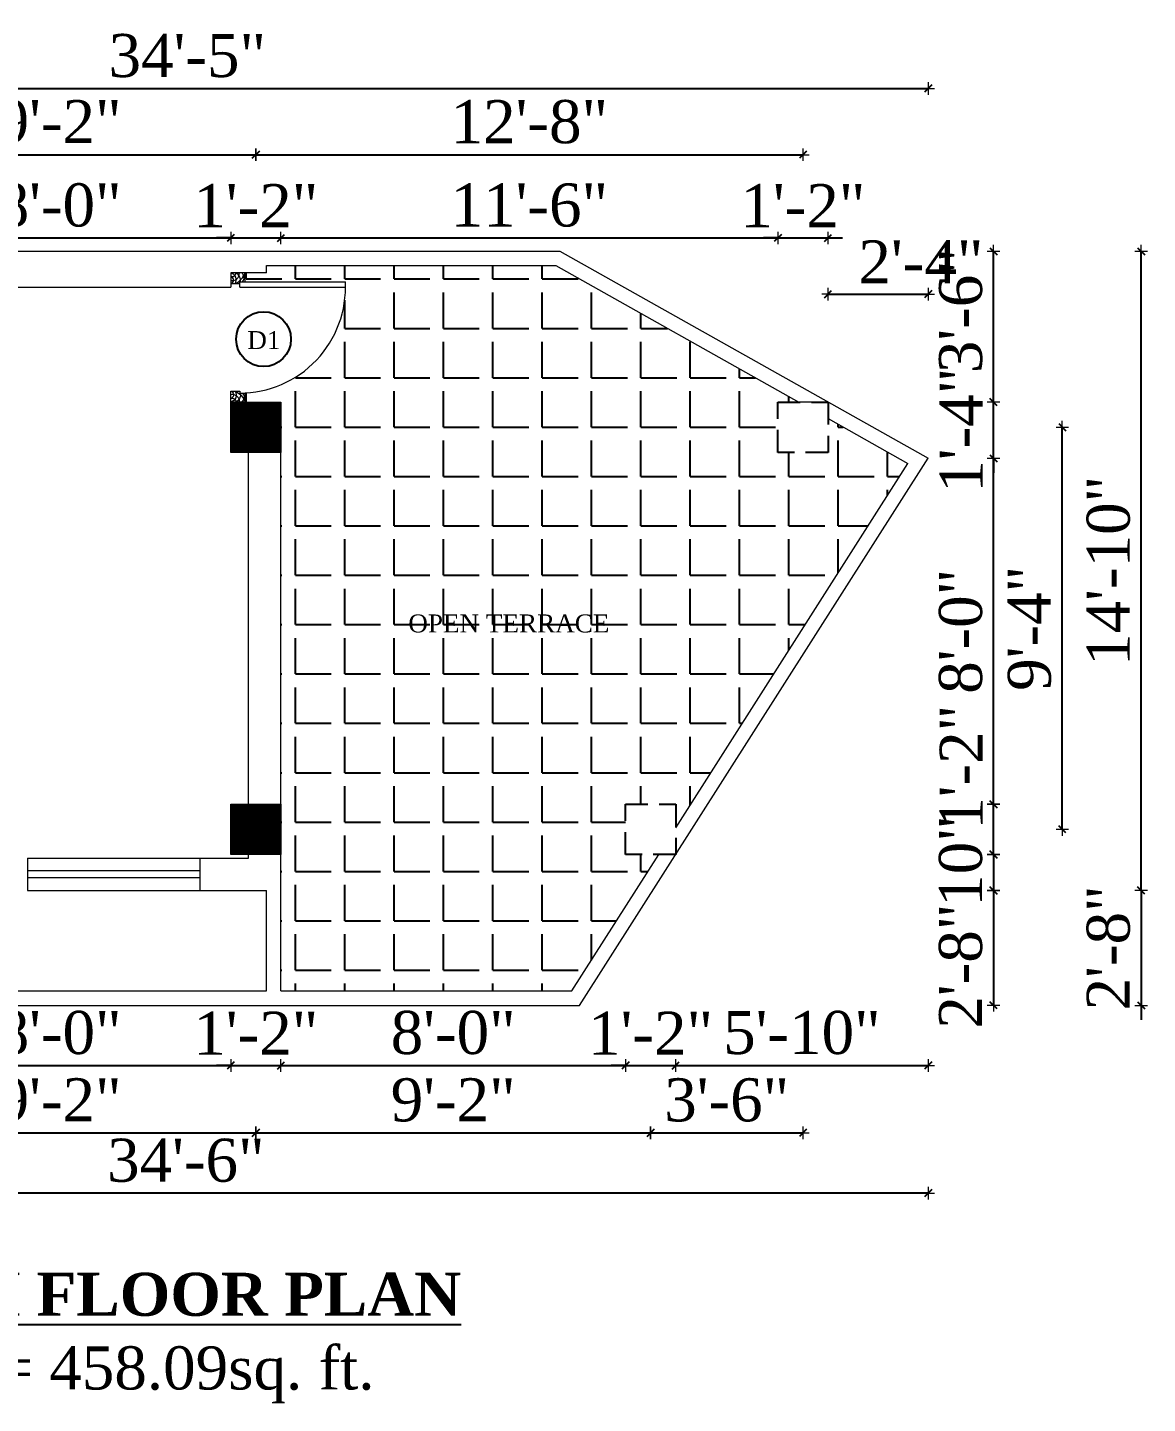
# Model space of a CAD drawing. Header units: inches. Extents: x 4069 to 291496, y -47643 to 12535.
# Drawn here: x 27205.4 to 27517.4, y 1336.8 to 1720 of the extents above; entities that cross this region are included whole.
import ezdxf

# ---------------------------------------------------------------- set-up
doc = ezdxf.new("R2010")
doc.units = ezdxf.units.IN
doc.header["$LTSCALE"] = 5
doc.header["$MEASUREMENT"] = 0
doc.linetypes.add('HIDDEN', pattern=[0.375, 0.25, -0.125])
for name, color, linetype, lineweight in [('A-WALL', 7, 'Continuous', 9), ('Dimension', 7, 'Continuous', 18), ('DOOR', 62, 'Continuous', 0)]:
    doc.layers.add(name, color=color, linetype=linetype, lineweight=lineweight)
doc.layers.add('dim line', color=7, linetype='Continuous', lineweight=15, true_color=0xfab2b2)
doc.layers.add('TEXT', color=6, linetype='Continuous')
doc.layers.add('WALL', color=7, linetype='Continuous')
doc.styles.add('ordinary', font='times.ttf')
doc.dimstyles.new('Copy of 96', dxfattribs={"dimtxt": 7, "dimasz": 4, "dimexe": 0.5, "dimexo": 0.5, "dimgap": 3, "dimtad": 1, "dimdec": 1, "dimzin": 11, "dimdsep": 46, "dimlunit": 4, "dimtxsty": 'ordinary', "dimblk": 'OBLIQUE', "dimcen": 0.09, "dimse1": 1, "dimse2": 1, "dimclrt": 6, "dimazin": 0, "dimtfac": 1, "dimtdec": 1, "dimtix": 1, "dimtmove": 2, "dimatfit": 3, "dimldrblk": 'leader', "dimfxl": 0.5, "dimfxlon": 1, "dimtolj": 1, "dimtzin": 0, "dimarcsym": 0})
pattern_1 = [(45, (2730.27903, 0), (-0.08838834765, 0.08838834765), [])]

# ---------------------------------------------------------------- blocks, each defined once
blk = doc.blocks.new('oblique')
at = {"color": 0, "lineweight": -2}
blk.add_line((0.25, 0.25), (-0.25, -0.25), dxfattribs=at)
at = {"layer": 'dim line', "lineweight": 9}
for p, q in [((-0.4375, 0), (0.4375, 0)), ((0, 0.4375), (0, -0.4375))]:
    blk.add_line(p, q, dxfattribs=at)
blk = doc.blocks.new('*D456')
at = {"layer": 'A-WALL', "color": 0, "lineweight": -2, "ltscale": 5, "transparency": 16777216}
blk.add_line((27166.36, 1430.96), (27261.98, 1430.96), dxfattribs=at)
at = {"layer": 'Defpoints', "color": 0, "ltscale": 5, "transparency": 16777216}
for p in [(27166.36, 1489.72, -58.17), (27261.98, 1489.72, -58.17), (27261.98, 1430.96)]:
    blk.add_point(p, dxfattribs=at)
at = {"layer": 'A-WALL', "color": 0, "lineweight": -2, "ltscale": 5, "transparency": 16777216, "xscale": 4, "yscale": 4, "zscale": 4, "rotation": 180}
blk.add_blockref('oblique', (27166.36, 1430.96), dxfattribs=at)
at = {"layer": 'A-WALL', "color": 0, "lineweight": -2, "ltscale": 5, "transparency": 16777216, "xscale": 4, "yscale": 4, "zscale": 4}
blk.add_blockref('oblique', (27261.98, 1430.96), dxfattribs=at)
at = {"layer": 'A-WALL', "color": 6, "ltscale": 5, "transparency": 16777216, "insert": (27214.17, 1440.07), "char_height": 12, "attachment_point": 5, "style": 'ordinary'}
blk.add_mtext('\\A1;8\'-0"', dxfattribs=at)
blk = doc.blocks.new('_OBLIQUE')
at = {"color": 0, "linetype": 'ByBlock'}
blk.add_line((-0.5, -0.5), (0.5, 0.5), dxfattribs=at)
blk = doc.blocks.new('leader')
at = {"layer": 'Dimension'}
for p, q in [((0, -4.328), (0, 4.328)), ((-4.424, 0), (4.424, 0))]:
    blk.add_line(p, q, dxfattribs=at)
blk = doc.blocks.new('*D457')
at = {"layer": 'A-WALL', "color": 0, "lineweight": -2, "ltscale": 5, "transparency": 16777216}
for p, q in [((27261.98, 1430.96), (27257.98, 1430.96)), ((27261.98, 1430.96), (27275.98, 1430.96)), ((27275.98, 1430.96), (27279.98, 1430.96))]:
    blk.add_line(p, q, dxfattribs=at)
at = {"layer": 'Defpoints', "color": 0, "ltscale": 5, "transparency": 16777216}
for p in [(27261.98, 1489.72, -58.17), (27275.98, 1489.72, -58.17), (27275.98, 1430.96)]:
    blk.add_point(p, dxfattribs=at)
at = {"layer": 'A-WALL', "color": 0, "lineweight": -2, "ltscale": 5, "transparency": 16777216, "xscale": 4, "yscale": 4, "zscale": 4}
blk.add_blockref('oblique', (27261.98, 1430.96), dxfattribs=at)
at = {"layer": 'A-WALL', "color": 0, "lineweight": -2, "ltscale": 5, "transparency": 16777216, "xscale": 4, "yscale": 4, "zscale": 4, "rotation": 180}
blk.add_blockref('oblique', (27275.98, 1430.96), dxfattribs=at)
at = {"layer": 'A-WALL', "color": 6, "ltscale": 5, "transparency": 16777216, "insert": (27268.98, 1439.96), "char_height": 12, "attachment_point": 5, "style": 'ordinary'}
blk.add_mtext('\\A1;1\'-2"', dxfattribs=at)
blk = doc.blocks.new('*D458')
at = {"layer": 'A-WALL', "color": 0, "lineweight": -2, "ltscale": 5, "transparency": 16777216}
blk.add_line((27275.98, 1430.96), (27371.98, 1430.96), dxfattribs=at)
at = {"layer": 'Defpoints', "color": 0, "ltscale": 5, "transparency": 16777216}
for p in [(27275.98, 1489.72, -58.17), (27371.98, 1489.72), (27371.98, 1430.96)]:
    blk.add_point(p, dxfattribs=at)
at = {"layer": 'A-WALL', "color": 0, "lineweight": -2, "ltscale": 5, "transparency": 16777216, "xscale": 4, "yscale": 4, "zscale": 4, "rotation": 180}
blk.add_blockref('oblique', (27275.98, 1430.96), dxfattribs=at)
at = {"layer": 'A-WALL', "color": 0, "lineweight": -2, "ltscale": 5, "transparency": 16777216, "xscale": 4, "yscale": 4, "zscale": 4}
blk.add_blockref('oblique', (27371.98, 1430.96), dxfattribs=at)
at = {"layer": 'A-WALL', "color": 6, "ltscale": 5, "transparency": 16777216, "insert": (27323.98, 1440.07), "char_height": 12, "attachment_point": 5, "style": 'ordinary'}
blk.add_mtext('\\A1;8\'-0"', dxfattribs=at)
blk = doc.blocks.new('*D459')
at = {"layer": 'A-WALL', "color": 0, "lineweight": -2, "ltscale": 5, "transparency": 16777216}
for p, q in [((27371.98, 1430.96), (27367.98, 1430.96)), ((27371.98, 1430.96), (27385.98, 1430.96)), ((27385.98, 1430.96), (27389.98, 1430.96))]:
    blk.add_line(p, q, dxfattribs=at)
at = {"layer": 'Defpoints', "color": 0, "ltscale": 5, "transparency": 16777216}
for p in [(27371.98, 1489.72), (27385.98, 1489.72, -58.17), (27385.98, 1430.96)]:
    blk.add_point(p, dxfattribs=at)
at = {"layer": 'A-WALL', "color": 0, "lineweight": -2, "ltscale": 5, "transparency": 16777216, "xscale": 4, "yscale": 4, "zscale": 4}
blk.add_blockref('oblique', (27371.98, 1430.96), dxfattribs=at)
at = {"layer": 'A-WALL', "color": 0, "lineweight": -2, "ltscale": 5, "transparency": 16777216, "xscale": 4, "yscale": 4, "zscale": 4, "rotation": 180}
blk.add_blockref('oblique', (27385.98, 1430.96), dxfattribs=at)
at = {"layer": 'A-WALL', "color": 6, "ltscale": 5, "transparency": 16777216, "insert": (27378.98, 1439.96), "char_height": 12, "attachment_point": 5, "style": 'ordinary'}
blk.add_mtext('\\A1;1\'-2"', dxfattribs=at)
blk = doc.blocks.new('*D460')
at = {"layer": 'A-WALL', "color": 0, "lineweight": -2, "ltscale": 5, "transparency": 16777216}
blk.add_line((27159.36, 1412.21), (27268.98, 1412.21), dxfattribs=at)
at = {"layer": 'Defpoints', "color": 0, "ltscale": 5, "transparency": 16777216}
for p in [(27159.36, 1496.72, -58.17), (27268.98, 1496.72, -58.17), (27268.98, 1412.21)]:
    blk.add_point(p, dxfattribs=at)
at = {"layer": 'A-WALL', "color": 0, "lineweight": -2, "ltscale": 5, "transparency": 16777216, "xscale": 4, "yscale": 4, "zscale": 4, "rotation": 180}
blk.add_blockref('oblique', (27159.36, 1412.21), dxfattribs=at)
at = {"layer": 'A-WALL', "color": 0, "lineweight": -2, "ltscale": 5, "transparency": 16777216, "xscale": 4, "yscale": 4, "zscale": 4}
blk.add_blockref('oblique', (27268.98, 1412.21), dxfattribs=at)
at = {"layer": 'A-WALL', "color": 6, "ltscale": 5, "transparency": 16777216, "insert": (27214.17, 1421.33), "char_height": 12, "attachment_point": 5, "style": 'ordinary'}
blk.add_mtext('\\A1;9\'-2"', dxfattribs=at)
blk = doc.blocks.new('*D461')
at = {"layer": 'A-WALL', "color": 0, "lineweight": -2, "ltscale": 5, "transparency": 16777216}
blk.add_line((27268.98, 1412.21), (27378.98, 1412.21), dxfattribs=at)
at = {"layer": 'Defpoints', "color": 0, "ltscale": 5, "transparency": 16777216}
for p in [(27268.98, 1496.72, -58.17), (27378.98, 1496.72, -58.17), (27378.98, 1412.21)]:
    blk.add_point(p, dxfattribs=at)
at = {"layer": 'A-WALL', "color": 0, "lineweight": -2, "ltscale": 5, "transparency": 16777216, "xscale": 4, "yscale": 4, "zscale": 4, "rotation": 180}
blk.add_blockref('oblique', (27268.98, 1412.21), dxfattribs=at)
at = {"layer": 'A-WALL', "color": 0, "lineweight": -2, "ltscale": 5, "transparency": 16777216, "xscale": 4, "yscale": 4, "zscale": 4}
blk.add_blockref('oblique', (27378.98, 1412.21), dxfattribs=at)
at = {"layer": 'A-WALL', "color": 6, "ltscale": 5, "transparency": 16777216, "insert": (27323.98, 1421.33), "char_height": 12, "attachment_point": 5, "style": 'ordinary'}
blk.add_mtext('\\A1;9\'-2"', dxfattribs=at)
blk = doc.blocks.new('*D440')
at = {"layer": 'A-WALL', "color": 0, "lineweight": -2, "ltscale": 5, "transparency": 16777216}
blk.add_line((27456.32, 1395.4), (27042.64, 1395.4), dxfattribs=at)
at = {"layer": 'Defpoints', "color": 0, "ltscale": 5, "transparency": 16777216}
for p in [(27456.32, 1600.06, -58), (27042.64, 1489.72, -58.17), (27042.64, 1395.4)]:
    blk.add_point(p, dxfattribs=at)
at = {"layer": 'A-WALL', "color": 0, "lineweight": -2, "ltscale": 5, "transparency": 16777216, "xscale": 4, "yscale": 4, "zscale": 4, "rotation": 180}
blk.add_blockref('oblique', (27042.64, 1395.4), dxfattribs=at)
at = {"layer": 'A-WALL', "color": 0, "lineweight": -2, "ltscale": 5, "transparency": 16777216, "xscale": 4, "yscale": 4, "zscale": 4}
blk.add_blockref('oblique', (27456.32, 1395.4), dxfattribs=at)
at = {"layer": 'A-WALL', "color": 6, "ltscale": 5, "transparency": 16777216, "insert": (27249.48, 1404.51), "char_height": 12, "attachment_point": 5, "style": 'ordinary'}
blk.add_mtext('\\A1;34\'-6"', dxfattribs=at)
blk = doc.blocks.new('*D464')
at = {"layer": 'A-WALL', "color": 0, "lineweight": -2, "ltscale": 5, "transparency": 16777216}
blk.add_line((27166.36, 1661.43), (27261.98, 1661.43), dxfattribs=at)
at = {"layer": 'Defpoints', "color": 0, "ltscale": 5, "transparency": 16777216}
for p in [(27261.98, 1661.43), (27166.36, 1615.72, -58.17), (27261.98, 1615.72, -58.17)]:
    blk.add_point(p, dxfattribs=at)
at = {"layer": 'A-WALL', "color": 0, "lineweight": -2, "ltscale": 5, "transparency": 16777216, "xscale": 4, "yscale": 4, "zscale": 4, "rotation": 180}
blk.add_blockref('oblique', (27166.36, 1661.43), dxfattribs=at)
at = {"layer": 'A-WALL', "color": 0, "lineweight": -2, "ltscale": 5, "transparency": 16777216, "xscale": 4, "yscale": 4, "zscale": 4}
blk.add_blockref('oblique', (27261.98, 1661.43), dxfattribs=at)
at = {"layer": 'A-WALL', "color": 6, "ltscale": 5, "transparency": 16777216, "insert": (27214.17, 1670.53), "char_height": 12, "attachment_point": 5, "style": 'ordinary'}
blk.add_mtext('\\A1;8\'-0"', dxfattribs=at)
blk = doc.blocks.new('*D465')
at = {"layer": 'A-WALL', "color": 0, "lineweight": -2, "ltscale": 5, "transparency": 16777216}
for p, q in [((27261.98, 1661.43), (27257.98, 1661.43)), ((27261.98, 1661.43), (27275.98, 1661.43)), ((27275.98, 1661.43), (27279.98, 1661.43))]:
    blk.add_line(p, q, dxfattribs=at)
at = {"layer": 'Defpoints', "color": 0, "ltscale": 5, "transparency": 16777216}
for p in [(27275.98, 1661.43), (27261.98, 1615.72, -58.17), (27275.98, 1615.72, -58.17)]:
    blk.add_point(p, dxfattribs=at)
at = {"layer": 'A-WALL', "color": 0, "lineweight": -2, "ltscale": 5, "transparency": 16777216, "xscale": 4, "yscale": 4, "zscale": 4}
blk.add_blockref('oblique', (27261.98, 1661.43), dxfattribs=at)
at = {"layer": 'A-WALL', "color": 0, "lineweight": -2, "ltscale": 5, "transparency": 16777216, "xscale": 4, "yscale": 4, "zscale": 4, "rotation": 180}
blk.add_blockref('oblique', (27275.98, 1661.43), dxfattribs=at)
at = {"layer": 'A-WALL', "color": 6, "ltscale": 5, "transparency": 16777216, "insert": (27268.98, 1670.43), "char_height": 12, "attachment_point": 5, "style": 'ordinary'}
blk.add_mtext('\\A1;1\'-2"', dxfattribs=at)
blk = doc.blocks.new('*D442')
at = {"layer": 'A-WALL', "color": 0, "lineweight": -2, "ltscale": 5, "transparency": 16777216}
blk.add_line((27275.98, 1661.43), (27414.43, 1661.43), dxfattribs=at)
at = {"layer": 'Defpoints', "color": 0, "ltscale": 5, "transparency": 16777216}
for p in [(27414.43, 1661.43), (27275.98, 1615.72, -58.17), (27414.43, 1615.72, -58.17)]:
    blk.add_point(p, dxfattribs=at)
at = {"layer": 'A-WALL', "color": 0, "lineweight": -2, "ltscale": 5, "transparency": 16777216, "xscale": 4, "yscale": 4, "zscale": 4, "rotation": 180}
blk.add_blockref('oblique', (27275.98, 1661.43), dxfattribs=at)
at = {"layer": 'A-WALL', "color": 0, "lineweight": -2, "ltscale": 5, "transparency": 16777216, "xscale": 4, "yscale": 4, "zscale": 4}
blk.add_blockref('oblique', (27414.43, 1661.43), dxfattribs=at)
at = {"layer": 'A-WALL', "color": 6, "ltscale": 5, "transparency": 16777216, "insert": (27345.2, 1670.53), "char_height": 12, "attachment_point": 5, "style": 'ordinary'}
blk.add_mtext('\\A1;11\'-6"', dxfattribs=at)
blk = doc.blocks.new('*D466')
at = {"layer": 'A-WALL', "color": 0, "lineweight": -2, "ltscale": 5, "transparency": 16777216}
for p, q in [((27414.43, 1661.43), (27410.43, 1661.43)), ((27414.43, 1661.43), (27428.43, 1661.43)), ((27428.43, 1661.43), (27432.43, 1661.43))]:
    blk.add_line(p, q, dxfattribs=at)
at = {"layer": 'Defpoints', "color": 0, "ltscale": 5, "transparency": 16777216}
for p in [(27428.43, 1661.43), (27414.43, 1615.72, -58.17), (27428.43, 1615.72, -58.17)]:
    blk.add_point(p, dxfattribs=at)
at = {"layer": 'A-WALL', "color": 0, "lineweight": -2, "ltscale": 5, "transparency": 16777216, "xscale": 4, "yscale": 4, "zscale": 4}
blk.add_blockref('oblique', (27414.43, 1661.43), dxfattribs=at)
at = {"layer": 'A-WALL', "color": 0, "lineweight": -2, "ltscale": 5, "transparency": 16777216, "xscale": 4, "yscale": 4, "zscale": 4, "rotation": 180}
blk.add_blockref('oblique', (27428.43, 1661.43), dxfattribs=at)
at = {"layer": 'A-WALL', "color": 6, "ltscale": 5, "transparency": 16777216, "insert": (27421.43, 1670.43), "char_height": 12, "attachment_point": 5, "style": 'ordinary'}
blk.add_mtext('\\A1;1\'-2"', dxfattribs=at)
blk = doc.blocks.new('*D467')
at = {"layer": 'A-WALL', "color": 0, "lineweight": -2, "ltscale": 5, "transparency": 16777216}
blk.add_line((27159.36, 1684.62), (27268.98, 1684.62), dxfattribs=at)
at = {"layer": 'Defpoints', "color": 0, "ltscale": 5, "transparency": 16777216}
for p in [(27268.98, 1684.62), (27159.36, 1608.72, -58.17), (27268.98, 1608.72, -58.17)]:
    blk.add_point(p, dxfattribs=at)
at = {"layer": 'A-WALL', "color": 0, "lineweight": -2, "ltscale": 5, "transparency": 16777216, "xscale": 4, "yscale": 4, "zscale": 4, "rotation": 180}
blk.add_blockref('oblique', (27159.36, 1684.62), dxfattribs=at)
at = {"layer": 'A-WALL', "color": 0, "lineweight": -2, "ltscale": 5, "transparency": 16777216, "xscale": 4, "yscale": 4, "zscale": 4}
blk.add_blockref('oblique', (27268.98, 1684.62), dxfattribs=at)
at = {"layer": 'A-WALL', "color": 6, "ltscale": 5, "transparency": 16777216, "insert": (27214.17, 1693.74), "char_height": 12, "attachment_point": 5, "style": 'ordinary'}
blk.add_mtext('\\A1;9\'-2"', dxfattribs=at)
blk = doc.blocks.new('*D468')
at = {"layer": 'A-WALL', "color": 0, "lineweight": -2, "ltscale": 5, "transparency": 16777216}
blk.add_line((27268.98, 1684.62), (27421.43, 1684.62), dxfattribs=at)
at = {"layer": 'Defpoints', "color": 0, "ltscale": 5, "transparency": 16777216}
for p in [(27421.43, 1684.62), (27268.98, 1608.72, -58.17), (27421.43, 1608.72, -58.17)]:
    blk.add_point(p, dxfattribs=at)
at = {"layer": 'A-WALL', "color": 0, "lineweight": -2, "ltscale": 5, "transparency": 16777216, "xscale": 4, "yscale": 4, "zscale": 4, "rotation": 180}
blk.add_blockref('oblique', (27268.98, 1684.62), dxfattribs=at)
at = {"layer": 'A-WALL', "color": 0, "lineweight": -2, "ltscale": 5, "transparency": 16777216, "xscale": 4, "yscale": 4, "zscale": 4}
blk.add_blockref('oblique', (27421.43, 1684.62), dxfattribs=at)
at = {"layer": 'A-WALL', "color": 6, "ltscale": 5, "transparency": 16777216, "insert": (27345.2, 1693.73), "char_height": 12, "attachment_point": 5, "style": 'ordinary'}
blk.add_mtext('\\A1;12\'-8"', dxfattribs=at)
blk = doc.blocks.new('*D444')
at = {"layer": 'A-WALL', "color": 0, "lineweight": -2, "ltscale": 5, "transparency": 16777216}
blk.add_line((27043.47, 1703.06), (27456.32, 1703.06), dxfattribs=at)
at = {"layer": 'Defpoints', "color": 0, "ltscale": 5, "transparency": 16777216}
for p in [(27456.32, 1703.06), (27043.47, 1615.72, -58.17), (27456.32, 1600.06, -58)]:
    blk.add_point(p, dxfattribs=at)
at = {"layer": 'A-WALL', "color": 0, "lineweight": -2, "ltscale": 5, "transparency": 16777216, "xscale": 4, "yscale": 4, "zscale": 4, "rotation": 180}
blk.add_blockref('oblique', (27043.47, 1703.06), dxfattribs=at)
at = {"layer": 'A-WALL', "color": 0, "lineweight": -2, "ltscale": 5, "transparency": 16777216, "xscale": 4, "yscale": 4, "zscale": 4}
blk.add_blockref('oblique', (27456.32, 1703.06), dxfattribs=at)
at = {"layer": 'A-WALL', "color": 6, "ltscale": 5, "transparency": 16777216, "insert": (27249.89, 1712.16), "char_height": 12, "attachment_point": 5, "style": 'ordinary'}
blk.add_mtext('\\A1;34\'-5"', dxfattribs=at)
blk = doc.blocks.new('*D470')
at = {"layer": 'A-WALL', "color": 0, "lineweight": -2, "ltscale": 5, "transparency": 16777216}
blk.add_line((27428.43, 1645.77), (27456.32, 1645.77), dxfattribs=at)
at = {"layer": 'Defpoints', "color": 0, "ltscale": 5, "transparency": 16777216}
for p in [(27456.32, 1645.77), (27428.43, 1615.72, -58.17), (27456.32, 1600.06)]:
    blk.add_point(p, dxfattribs=at)
at = {"layer": 'A-WALL', "color": 0, "lineweight": -2, "ltscale": 5, "transparency": 16777216, "xscale": 4, "yscale": 4, "zscale": 4, "rotation": 180}
blk.add_blockref('oblique', (27428.43, 1645.77), dxfattribs=at)
at = {"layer": 'A-WALL', "color": 0, "lineweight": -2, "ltscale": 5, "transparency": 16777216, "xscale": 4, "yscale": 4, "zscale": 4}
blk.add_blockref('oblique', (27456.32, 1645.77), dxfattribs=at)
at = {"layer": 'A-WALL', "color": 6, "ltscale": 5, "transparency": 16777216, "insert": (27454.31, 1654.77), "char_height": 12, "attachment_point": 5, "style": 'ordinary'}
blk.add_mtext('\\A1;2\'-4"', dxfattribs=at)
blk = doc.blocks.new('*D471')
at = {"layer": 'A-WALL', "color": 0, "lineweight": -2, "ltscale": 5, "transparency": 16777216}
blk.add_line((27385.98, 1430.96), (27456.32, 1430.96), dxfattribs=at)
at = {"layer": 'Defpoints', "color": 0, "ltscale": 5, "transparency": 16777216}
for p in [(27456.32, 1600.06, -116.34), (27385.98, 1489.72, -58.17), (27456.32, 1430.96)]:
    blk.add_point(p, dxfattribs=at)
at = {"layer": 'A-WALL', "color": 0, "lineweight": -2, "ltscale": 5, "transparency": 16777216, "xscale": 4, "yscale": 4, "zscale": 4, "rotation": 180}
blk.add_blockref('oblique', (27385.98, 1430.96), dxfattribs=at)
at = {"layer": 'A-WALL', "color": 0, "lineweight": -2, "ltscale": 5, "transparency": 16777216, "xscale": 4, "yscale": 4, "zscale": 4}
blk.add_blockref('oblique', (27456.32, 1430.96), dxfattribs=at)
at = {"layer": 'A-WALL', "color": 6, "ltscale": 5, "transparency": 16777216, "insert": (27421.15, 1440.07), "char_height": 12, "attachment_point": 5, "style": 'ordinary'}
blk.add_mtext('\\A1;5\'-10"', dxfattribs=at)
blk = doc.blocks.new('*D429')
at = {"layer": 'A-WALL', "color": 0, "lineweight": -2, "ltscale": 5, "transparency": 16777216}
blk.add_line((27474.52, 1489.72), (27474.52, 1503.72), dxfattribs=at)
at = {"layer": 'Defpoints', "color": 0, "ltscale": 5, "transparency": 16777216}
for p in [(27385.98, 1503.72, -58.17), (27474.52, 1503.72), (27385.98, 1489.72, -58.17)]:
    blk.add_point(p, dxfattribs=at)
at = {"layer": 'A-WALL', "color": 0, "lineweight": -2, "ltscale": 5, "transparency": 16777216, "xscale": 4, "yscale": 4, "zscale": 4}
for p, rotation in [((27474.52, 1503.72), 90), ((27474.52, 1489.72), 270)]:
    blk.add_blockref('oblique', p, dxfattribs=dict(at, rotation=rotation))
at = {"layer": 'A-WALL', "color": 6, "ltscale": 5, "transparency": 16777216, "insert": (27465.52, 1514.02), "char_height": 12, "attachment_point": 5, "rotation": 90, "style": 'ordinary'}
blk.add_mtext('\\A1;1\'-2"', dxfattribs=at)
blk = doc.blocks.new('*D430')
at = {"layer": 'A-WALL', "color": 0, "lineweight": -2, "ltscale": 5, "transparency": 16777216}
blk.add_line((27515.69, 1479.72), (27515.69, 1657.72), dxfattribs=at)
at = {"layer": 'Defpoints', "color": 0, "ltscale": 5, "transparency": 16777216}
for p in [(27353.65, 1657.72, -58.17), (27515.69, 1657.72), (27379.6, 1479.72, -58.17)]:
    blk.add_point(p, dxfattribs=at)
at = {"layer": 'A-WALL', "color": 0, "lineweight": -2, "ltscale": 5, "transparency": 16777216, "xscale": 4, "yscale": 4, "zscale": 4}
for p, rotation in [((27515.69, 1657.72), 90), ((27515.69, 1479.72), 270)]:
    blk.add_blockref('oblique', p, dxfattribs=dict(at, rotation=rotation))
at = {"layer": 'A-WALL', "color": 6, "ltscale": 5, "transparency": 16777216, "insert": (27506.59, 1568.72), "char_height": 12, "attachment_point": 5, "rotation": 90, "style": 'ordinary'}
blk.add_mtext('\\A1;14\'-10"', dxfattribs=at)
blk = doc.blocks.new('*D431')
at = {"layer": 'A-WALL', "color": 0, "lineweight": -2, "ltscale": 5, "transparency": 16777216}
blk.add_line((27474.52, 1503.72), (27474.52, 1600.06), dxfattribs=at)
at = {"layer": 'Defpoints', "color": 0, "ltscale": 5, "transparency": 16777216}
for p in [(27456.32, 1600.06, -116.34), (27474.52, 1600.06), (27385.98, 1503.72, -58.17)]:
    blk.add_point(p, dxfattribs=at)
at = {"layer": 'A-WALL', "color": 0, "lineweight": -2, "ltscale": 5, "transparency": 16777216, "xscale": 4, "yscale": 4, "zscale": 4}
for p, rotation in [((27474.52, 1600.06), 90), ((27474.52, 1503.72), 270)]:
    blk.add_blockref('oblique', p, dxfattribs=dict(at, rotation=rotation))
at = {"layer": 'A-WALL', "color": 6, "ltscale": 5, "transparency": 16777216, "insert": (27465.42, 1551.89), "char_height": 12, "attachment_point": 5, "rotation": 90, "style": 'ordinary'}
blk.add_mtext('\\A1;8\'-0"', dxfattribs=at)
blk = doc.blocks.new('*D432')
at = {"layer": 'A-WALL', "color": 0, "lineweight": -2, "ltscale": 5, "transparency": 16777216}
for p, q in [((27474.52, 1615.72), (27474.52, 1619.72)), ((27474.52, 1600.06), (27474.52, 1615.72)), ((27474.52, 1600.06), (27474.52, 1596.06))]:
    blk.add_line(p, q, dxfattribs=at)
at = {"layer": 'Defpoints', "color": 0, "ltscale": 5, "transparency": 16777216}
for p in [(27428.43, 1615.72, -58.17), (27474.52, 1615.72), (27456.32, 1600.06, -116.34)]:
    blk.add_point(p, dxfattribs=at)
at = {"layer": 'A-WALL', "color": 0, "lineweight": -2, "ltscale": 5, "transparency": 16777216, "xscale": 4, "yscale": 4, "zscale": 4}
for p, rotation in [((27474.52, 1615.72), 270), ((27474.52, 1600.06), 90)]:
    blk.add_blockref('oblique', p, dxfattribs=dict(at, rotation=rotation))
at = {"layer": 'A-WALL', "color": 6, "ltscale": 5, "transparency": 16777216, "insert": (27465.52, 1607.89), "char_height": 12, "attachment_point": 5, "rotation": 90, "style": 'ordinary'}
blk.add_mtext('\\A1;1\'-4"', dxfattribs=at)
blk = doc.blocks.new('*D433')
at = {"layer": 'A-WALL', "color": 0, "lineweight": -2, "ltscale": 5, "transparency": 16777216}
blk.add_line((27474.52, 1489.72), (27474.52, 1479.72), dxfattribs=at)
at = {"layer": 'Defpoints', "color": 0, "ltscale": 5, "transparency": 16777216}
for p in [(27385.98, 1489.72, -58.17), (27379.6, 1479.72, -58), (27474.52, 1479.72)]:
    blk.add_point(p, dxfattribs=at)
at = {"layer": 'A-WALL', "color": 0, "lineweight": -2, "ltscale": 5, "transparency": 16777216, "xscale": 4, "yscale": 4, "zscale": 4}
for p, rotation in [((27474.52, 1489.72), 90), ((27474.52, 1479.72), 270)]:
    blk.add_blockref('oblique', p, dxfattribs=dict(at, rotation=rotation))
at = {"layer": 'A-WALL', "color": 6, "ltscale": 5, "transparency": 16777216, "insert": (27465.42, 1487.91), "char_height": 12, "attachment_point": 5, "rotation": 90, "style": 'ordinary'}
blk.add_mtext('\\A1;10"', dxfattribs=at)
blk = doc.blocks.new('*D435')
at = {"layer": 'A-WALL', "color": 0, "lineweight": -2, "ltscale": 5, "transparency": 16777216}
blk.add_line((27493.7, 1496.72), (27493.7, 1608.72), dxfattribs=at)
at = {"layer": 'Defpoints', "color": 0, "ltscale": 5, "transparency": 16777216}
for p in [(27421.43, 1608.72, -58.17), (27493.7, 1608.72), (27378.98, 1496.72, -58.17)]:
    blk.add_point(p, dxfattribs=at)
at = {"layer": 'A-WALL', "color": 0, "lineweight": -2, "ltscale": 5, "transparency": 16777216, "xscale": 4, "yscale": 4, "zscale": 4}
for p, rotation in [((27493.7, 1608.72), 90), ((27493.7, 1496.72), 270)]:
    blk.add_blockref('oblique', p, dxfattribs=dict(at, rotation=rotation))
at = {"layer": 'A-WALL', "color": 6, "ltscale": 5, "transparency": 16777216, "insert": (27484.58, 1552.72), "char_height": 12, "attachment_point": 5, "rotation": 90, "style": 'ordinary'}
blk.add_mtext('\\A1;9\'-4"', dxfattribs=at)
blk = doc.blocks.new('*D436')
at = {"layer": 'A-WALL', "color": 0, "lineweight": -2, "ltscale": 5, "transparency": 16777216}
blk.add_line((27474.52, 1615.72), (27474.52, 1657.72), dxfattribs=at)
at = {"layer": 'Defpoints', "color": 0, "ltscale": 5, "transparency": 16777216}
for p in [(27353.65, 1657.72, -58.17), (27474.52, 1657.72), (27428.43, 1615.72, -58.17)]:
    blk.add_point(p, dxfattribs=at)
at = {"layer": 'A-WALL', "color": 0, "lineweight": -2, "ltscale": 5, "transparency": 16777216, "xscale": 4, "yscale": 4, "zscale": 4}
for p, rotation in [((27474.52, 1657.72), 90), ((27474.52, 1615.72), 270)]:
    blk.add_blockref('oblique', p, dxfattribs=dict(at, rotation=rotation))
at = {"layer": 'A-WALL', "color": 6, "ltscale": 5, "transparency": 16777216, "insert": (27465.42, 1641.19), "char_height": 12, "attachment_point": 5, "rotation": 90, "style": 'ordinary'}
blk.add_mtext('\\A1;3\'-6"', dxfattribs=at)
blk = doc.blocks.new('*D451')
at = {"layer": 'A-WALL', "color": 0, "lineweight": -2, "ltscale": 5, "transparency": 16777216}
blk.add_line((27474.52, 1479.72), (27474.52, 1447.72), dxfattribs=at)
at = {"layer": 'Defpoints', "color": 0, "ltscale": 5, "transparency": 16777216}
for p in [(27379.6, 1479.72, -58), (27359.2, 1447.72), (27474.52, 1447.72)]:
    blk.add_point(p, dxfattribs=at)
at = {"layer": 'A-WALL', "color": 0, "lineweight": -2, "ltscale": 5, "transparency": 16777216, "xscale": 4, "yscale": 4, "zscale": 4}
for p, rotation in [((27474.52, 1479.72), 90), ((27474.52, 1447.72), 270)]:
    blk.add_blockref('oblique', p, dxfattribs=dict(at, rotation=rotation))
at = {"layer": 'A-WALL', "color": 6, "ltscale": 5, "transparency": 16777216, "insert": (27465.42, 1458.63), "char_height": 12, "attachment_point": 5, "rotation": 90, "style": 'ordinary'}
blk.add_mtext('\\A1;2\'-8"', dxfattribs=at)
blk = doc.blocks.new('*D437')
at = {"layer": 'A-WALL', "color": 0, "lineweight": -2, "ltscale": 5, "transparency": 16777216}
for p, q in [((27515.69, 1479.72), (27515.69, 1483.72)), ((27515.69, 1479.72), (27515.69, 1447.72)), ((27515.69, 1447.72), (27515.69, 1443.72))]:
    blk.add_line(p, q, dxfattribs=at)
at = {"layer": 'Defpoints', "color": 0, "ltscale": 5, "transparency": 16777216}
for p in [(27379.6, 1479.72, -58.17), (27359.2, 1447.72, -58), (27515.69, 1447.72)]:
    blk.add_point(p, dxfattribs=at)
at = {"layer": 'A-WALL', "color": 0, "lineweight": -2, "ltscale": 5, "transparency": 16777216, "xscale": 4, "yscale": 4, "zscale": 4}
for p, rotation in [((27515.69, 1479.72), 270), ((27515.69, 1447.72), 90)]:
    blk.add_blockref('oblique', p, dxfattribs=dict(at, rotation=rotation))
at = {"layer": 'A-WALL', "color": 6, "ltscale": 5, "transparency": 16777216, "insert": (27506.59, 1463.72), "char_height": 12, "attachment_point": 5, "rotation": 90, "style": 'ordinary'}
blk.add_mtext('\\A1;2\'-8"', dxfattribs=at)
blk = doc.blocks.new('*D452')
at = {"layer": 'A-WALL', "color": 0, "lineweight": -2, "ltscale": 5, "transparency": 16777216}
blk.add_line((27378.98, 1412.21), (27421.43, 1412.21), dxfattribs=at)
at = {"layer": 'Defpoints', "color": 0, "ltscale": 5, "transparency": 16777216}
for p in [(27421.43, 1608.72, -58.17), (27378.98, 1496.72, -58.17), (27421.43, 1412.21)]:
    blk.add_point(p, dxfattribs=at)
at = {"layer": 'A-WALL', "color": 0, "lineweight": -2, "ltscale": 5, "transparency": 16777216, "xscale": 4, "yscale": 4, "zscale": 4, "rotation": 180}
blk.add_blockref('oblique', (27378.98, 1412.21), dxfattribs=at)
at = {"layer": 'A-WALL', "color": 0, "lineweight": -2, "ltscale": 5, "transparency": 16777216, "xscale": 4, "yscale": 4, "zscale": 4}
blk.add_blockref('oblique', (27421.43, 1412.21), dxfattribs=at)
at = {"layer": 'A-WALL', "color": 6, "ltscale": 5, "transparency": 16777216, "insert": (27400.2, 1421.32), "char_height": 12, "attachment_point": 5, "style": 'ordinary'}
blk.add_mtext('\\A1;3\'-6"', dxfattribs=at)
blk = doc.blocks.new('A$C27B36B59')
at = {"layer": 'DOOR'}
for p, q in [((0, 4), (0, 0)), ((2.5, 4), (0, 4)), ((2.5, 2.5), (2.5, 4)), ((0, 0), (3, 0)), ((3, 2.5), (2.5, 2.5)), ((3, 0), (3, 2.5))]:
    blk.add_line(p, q, dxfattribs=at)
for centre, radius, start, end in [((-1.4, -0.54), 4.75, 22.1411, 72.838), ((1.34, 2.09), 1.64, 45.138, 144.8948), ((2.21, 0.3), 2.49, 83.3149, 152.658), ((0.13, 0.37), 2.05, 349.4875, 93.6805), ((1.96, -0.47), 2.01, 58.7447, 166.495), ((-0.06, 0.32), 1.13, 343.542, 86.947), ((2.08, -0.4), 1.17, 38.2816, 160.1519)]:
    blk.add_arc(centre, radius, start, end, dxfattribs=at)
blk = doc.blocks.new('D2')
at = {"layer": 'DOOR'}
for p, q in [((74473.95, 24047.59), (74473.95, 24018.09)), ((74473.95, 24047.59), (74475.45, 24047.59)), ((74475.45, 24047.59), (74475.45, 24018.13))]:
    blk.add_line(p, q, dxfattribs=at)
blk.add_arc((74473.95, 24047.59), 29.5, 180, 272.9146, dxfattribs=at)
at = {"layer": 'DOOR', "xscale": -1, "rotation": 180}
blk.add_blockref('A$C27B36B59', (74441.95, 24050.09), dxfattribs=at)
at = {"layer": 'DOOR', "rotation": 180}
blk.add_blockref('A$C27B36B59', (74477.95, 24050.09), dxfattribs=at)

msp = doc.modelspace()

# ---------------------------------------------------------------- hatches: boundary and pattern name
at = {"layer": 'A-WALL', "ltscale": 5}
h = msp.add_hatch(dxfattribs=at)
h.set_pattern_fill('ANSI31', color=256)
h.set_pattern_definition(pattern_1)
h.paths.add_polyline_path([(27275.97816, 1615.72114), (27261.97816, 1615.72114), (27261.97816, 1601.72114), (27275.97816, 1601.72114)])
h = msp.add_hatch(dxfattribs=at)
h.set_pattern_fill('ANSI31', color=256)
h.set_pattern_definition(pattern_1)
h.paths.add_polyline_path([(27275.97816, 1503.72114), (27261.97816, 1503.72114), (27261.97816, 1489.72114), (27275.97816, 1489.72114)])
at = {"layer": 'WALL', "linetype": 'ByBlock', "ltscale": 5, "true_color": 0xf8991e}
h = msp.add_hatch(dxfattribs=at)
h.set_pattern_fill('ANGLE', color=30, scale=50)
h.set_pattern_definition([(0, (0, 0), (0, 13.75), [10, -3.75]), (90, (0, 0), (-13.75, 8e-16), [10, -3.75])])
h.paths.add_polyline_path([(27450.66872, 1598.644), (27428.43179, 1611.13342), (27428.43179, 1601.72114), (27414.43179, 1601.72114), (27414.43179, 1615.72114), (27420.26351, 1615.72114), (27352.60592, 1653.72114), (27271.97816, 1653.72114), (27271.97816, 1651.72114), (27265.97816, 1651.72114), (27265.97816, 1649.22114), (27293.94, 1649.22114, -0.414213562), (27265.97816, 1618.2593), (27265.97816, 1615.72114), (27275.97816, 1615.72114), (27275.97816, 1601.72114), (27275.97816, 1451.72114), (27357.01101, 1451.72114), (27381.23456, 1489.72114), (27371.97816, 1489.72114), (27371.97816, 1503.72114), (27385.97816, 1503.72114), (27385.97816, 1497.16253)])
h.paths.add_polyline_path([(27310.80809, 1548.76616), (27368.06656, 1548.76578), (27368.06663, 1559.44169), (27310.80816, 1559.44208)], flags=24)

# ---------------------------------------------------------------- linework, layer by layer
at = {"layer": 'A-WALL', "ltscale": 5}
for p, q in [((27043.74143, 1657.72114), (27353.65234, 1657.72114)), ((27353.65234, 1657.72114), (27456.3152, 1600.06038)), ((27271.97816, 1651.72114), (27261.97816, 1651.72114)), ((27261.97816, 1651.72114), (27261.97816, 1647.72114)), ((27271.97816, 1653.72114), (27352.60592, 1653.72114)), ((27271.97816, 1651.72114), (27271.97816, 1653.72114)), ((27352.60592, 1653.72114), (27420.26351, 1615.72114)), ((27052.67633, 1647.72114), (27261.97816, 1647.72114)), ((27428.43179, 1615.72114), (27414.43179, 1615.72114)), ((27414.43179, 1613.26188), (27414.46947, 1613.24072)), ((27428.43179, 1611.13342), (27450.66872, 1598.644)), ((27266.97816, 1503.72114), (27266.97816, 1601.72114)), ((27275.97816, 1451.72114), (27275.97816, 1601.72114)), ((27359.20476, 1447.72114), (27456.3152, 1600.06038)), ((27385.97816, 1497.16253), (27450.66872, 1598.644)), ((27205.35704, 1488.72114), (27266.97816, 1488.72114)), ((27205.35704, 1488.72114), (27205.35704, 1479.72114)), ((27253.35704, 1488.72114), (27253.35704, 1479.72114)), ((27266.97816, 1488.72114), (27266.97816, 1489.72114)), ((27357.01101, 1451.72114), (27381.23456, 1489.72114)), ((27357.01101, 1451.72114), (27381.23456, 1489.72114)), ((27253.35704, 1485.22114), (27205.35704, 1485.22114)), ((27253.35704, 1483.22114), (27205.35704, 1483.22114)), ((27205.35704, 1479.72114), (27271.97816, 1479.72114)), ((27271.97816, 1451.72114), (27271.97816, 1479.72114)), ((27046.39649, 1451.72114), (27271.97816, 1451.72114)), ((27275.97816, 1451.72114), (27357.01101, 1451.72114)), ((27042.37029, 1447.72114), (27359.20476, 1447.72114))]:
    msp.add_line(p, q, dxfattribs=at)
at = {"layer": 'A-WALL', "ltscale": 5, "elevation": -58.16904}
for points in [[(27261.97816, 1615.72114), (27275.97816, 1615.72114), (27275.97816, 1601.72114), (27261.97816, 1601.72114)], [(27261.97816, 1503.72114), (27275.97816, 1503.72114), (27275.97816, 1489.72114), (27261.97816, 1489.72114)]]:
    msp.add_lwpolyline(points, close=True, dxfattribs=at)
at = {"layer": 'TEXT'}
msp.add_circle((27271.13681, 1633.24837, -58.16904), 7.64038, dxfattribs=at)
at = {"layer": 'WALL', "color": 2, "linetype": 'HIDDEN', "ltscale": 5, "elevation": -58.16904}
for points in [[(27414.43179, 1615.72114), (27428.43179, 1615.72114), (27428.43179, 1601.72114), (27414.43179, 1601.72114)], [(27371.97816, 1503.72114), (27385.97816, 1503.72114), (27385.97816, 1489.72114), (27371.97816, 1489.72114)]]:
    msp.add_lwpolyline(points, close=True, dxfattribs=at)

# ---------------------------------------------------------------- block references
at = {"layer": 'WALL', "color": 2, "linetype": 'ByBlock', "rotation": 90.00000000019513}
msp.add_blockref('D2', (51312.06607, -72826.23008, -58.16904), dxfattribs=at)

# ---------------------------------------------------------------- texts
at = {"layer": 'TEXT', "style": 'ordinary'}
msp.add_text('D1', height=5, dxfattribs=at).set_placement((27266.59624, 1630.49195, -58.16904))
at = {"layer": 'TEXT', "insert": (27339.48241, 1551.50119), "char_height": 5, "attachment_point": 8, "rotation": 359.9996119, "style": 'ordinary'}
msp.add_mtext_dynamic_manual_height_columns('OPEN TERRACE', width=101.5687276, gutter_width=1720.71691, heights=[0], dxfattribs=at)
at = {"layer": 'TEXT', "char_height": 12, "width": 219.8150831, "attachment_point": 8, "rotation": 359.9996119, "style": 'ordinary'}
for s, insert in [('{\\fTimes New Roman|b1|i0|c0|p18;\\LFOURTH FLOOR PLAN}', (27226.01065, 1361.08287)), ('AREA = 458.09sq. ft.', (27222.42589, 1336.84211))]:
    msp.add_mtext(s, dxfattribs=dict(at, insert=insert))

# ---------------------------------------------------------------- dimensions: what is measured, and where the dimension line sits
at = {"layer": 'A-WALL', "ltscale": 5}
for base, p1, p2, picture, middle in [((27456.3152, 1703.05625), (27043.46721, 1615.72114, -58.16904), (27456.3152, 1600.06038, -58), '*D444', (27249.8912, 1712.16007)), ((27268.97816, 1684.62344), (27159.35704, 1608.72114, -58.16904), (27268.97816, 1608.72114, -58.16904), '*D467', (27214.1676, 1693.74457)), ((27421.43179, 1684.62344), (27268.97816, 1608.72114, -58.16904), (27421.43179, 1608.72114, -58.16904), '*D468', (27345.20497, 1693.72727)), ((27261.97816, 1661.43026), (27166.35704, 1615.72114, -58.16904), (27261.97816, 1615.72114, -58.16904), '*D464', (27214.1676, 1670.53408)), ((27414.43179, 1661.43026), (27275.97816, 1615.72114, -58.16904), (27414.43179, 1615.72114, -58.16904), '*D442', (27345.20497, 1670.53408)), ((27275.97816, 1661.43026), (27261.97816, 1615.72114, -58.16904), (27275.97816, 1615.72114, -58.16904), '*D465', (27268.97816, 1670.43026)), ((27428.43179, 1661.43026), (27414.43179, 1615.72114, -58.16904), (27428.43179, 1615.72114, -58.16904), '*D466', (27421.43179, 1670.43026)), ((27421.43179, 1412.21176), (27378.97816, 1496.72114, -58.16904), (27421.43179, 1608.72114, -58.16904), '*D452', (27400.20497, 1421.31558)), ((27042.64452, 1395.4045), (27456.3152, 1600.06038, -58), (27042.64452, 1489.72114, -58.16904), '*D440', (27249.47986, 1404.50832)), ((27456.3152, 1430.96455), (27385.97816, 1489.72114, -58.16904), (27456.3152, 1600.06038, -116.33808), '*D471', (27421.14668, 1440.06837)), ((27268.97816, 1412.21176), (27159.35704, 1496.72114, -58.16904), (27268.97816, 1496.72114, -58.16904), '*D460', (27214.1676, 1421.33288)), ((27378.97816, 1412.21176), (27268.97816, 1496.72114, -58.16904), (27378.97816, 1496.72114, -58.16904), '*D461', (27323.97816, 1421.33288)), ((27261.97816, 1430.96455), (27166.35704, 1489.72114, -58.16904), (27261.97816, 1489.72114, -58.16904), '*D456', (27214.1676, 1440.06837)), ((27275.97816, 1430.96455), (27261.97816, 1489.72114, -58.16904), (27275.97816, 1489.72114, -58.16904), '*D457', (27268.97816, 1439.96455)), ((27371.97816, 1430.96455), (27275.97816, 1489.72114, -58.16904), (27371.97816, 1489.72114), '*D458', (27323.97816, 1440.06837)), ((27385.97816, 1430.96455), (27371.97816, 1489.72114), (27385.97816, 1489.72114, -58.16904), '*D459', (27378.97816, 1439.96455))]:
    dim = msp.add_linear_dim(base=base, p1=p1, p2=p2, dimstyle='Copy of 96', override={"dimtxt": 12, "dimdec": 0, "dimblk": 'oblique', "dimtdec": 0, "dimarcsym": 1}, dxfattribs=at)
    dim.commit()
    dim.dimension.update_dxf_attribs({"geometry": picture, "text_midpoint": middle})
for base, p1, p2, picture, middle in [((27515.69367, 1657.72114), (27379.60354, 1479.72114, -58.16904), (27353.65234, 1657.72114, -58.16904), '*D430', (27506.58984, 1568.72114)), ((27474.52443, 1615.72114), (27456.3152, 1600.06038, -116.33808), (27428.43179, 1615.72114, -58.16904), '*D432', (27465.52443, 1607.89076)), ((27493.69969, 1608.72114), (27378.97816, 1496.72114, -58.16904), (27421.43179, 1608.72114, -58.16904), '*D435', (27484.57857, 1552.72114)), ((27474.52443, 1600.06038), (27385.97816, 1503.72114, -58.16904), (27456.3152, 1600.06038, -116.33808), '*D431', (27465.4206, 1551.89076)), ((27515.69367, 1447.72114), (27379.60354, 1479.72114, -58.16904), (27359.20476, 1447.72114, -58), '*D437', (27506.58984, 1463.72114))]:
    dim = msp.add_linear_dim(base=base, p1=p1, p2=p2, angle=90, dimstyle='Copy of 96', override={"dimtxt": 12, "dimdec": 0, "dimblk": 'oblique', "dimtdec": 0, "dimarcsym": 1}, dxfattribs=at)
    dim.commit()
    dim.dimension.update_dxf_attribs({"geometry": picture, "text_midpoint": middle})
for base, p1, p2, picture, middle in [((27474.52443, 1657.72114), (27428.43179, 1615.72114, -58.16904), (27353.65234, 1657.72114, -58.16904), '*D436', (27465.4206, 1641.18875)), ((27474.52443, 1503.72114), (27385.97816, 1489.72114, -58.16904), (27385.97816, 1503.72114, -58.16904), '*D429', (27465.52443, 1514.02313)), ((27474.52443, 1479.72114), (27385.97816, 1489.72114, -58.16904), (27379.60354, 1479.72114, -58), '*D433', (27465.4206, 1487.90841)), ((27474.52443, 1447.72114), (27379.60354, 1479.72114, -58), (27359.20476, 1447.72114), '*D451', (27465.4206, 1458.6322))]:
    dim = msp.add_linear_dim(base=base, p1=p1, p2=p2, angle=90, dimstyle='Copy of 96', override={"dimtxt": 12, "dimdec": 0, "dimblk": 'oblique', "dimtdec": 0, "dimarcsym": 1}, dxfattribs=at)
    dim.commit()
    dim.dimension.update_dxf_attribs({"geometry": picture, "text_midpoint": middle, "dimtype": 160})
dim = msp.add_linear_dim(base=(27456.3152, 1645.7695), p1=(27428.43179, 1615.72114, -58.16904), p2=(27456.3152, 1600.06038), dimstyle='Copy of 96', override={"dimtxt": 12, "dimdec": 0, "dimblk": 'oblique', "dimtdec": 0, "dimarcsym": 1}, dxfattribs=at)
dim.commit()
dim.dimension.update_dxf_attribs({"geometry": '*D470', "text_midpoint": (27454.30711, 1654.7695), "dimtype": 160})

doc.saveas('drawing.dxf')
